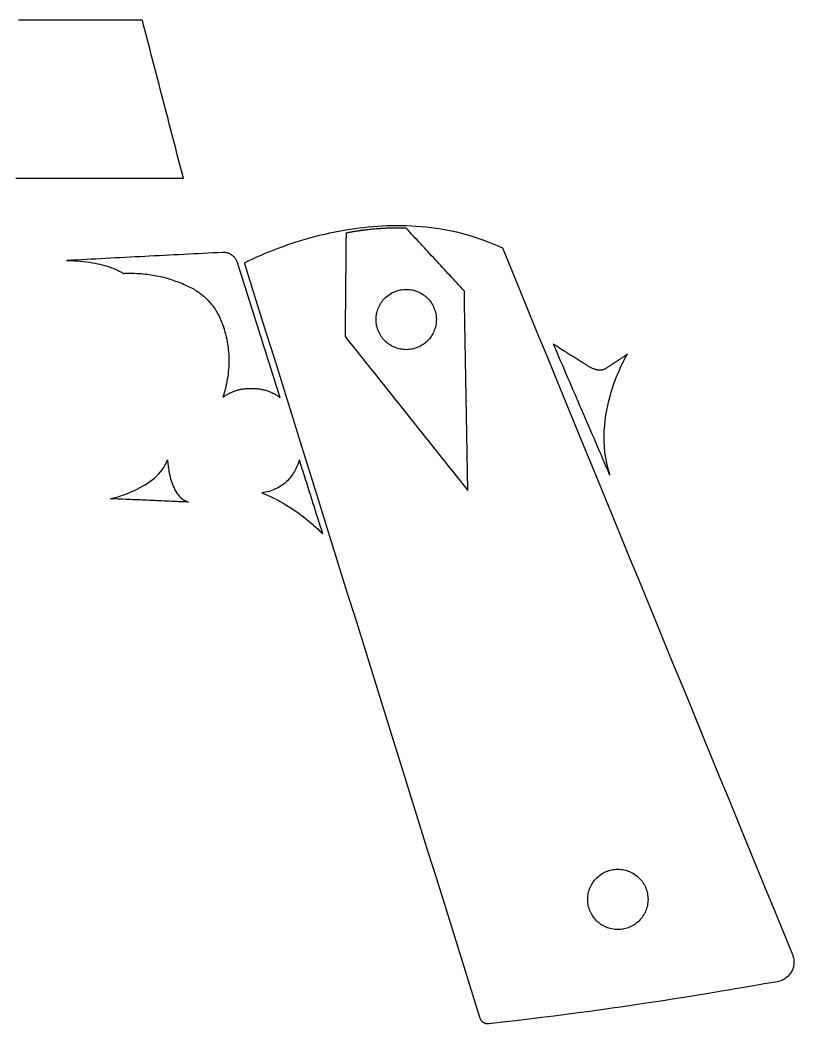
# Model space of a CAD drawing. Header units: metres. Extents: x 9 to 147, y -148 to -62.
# Drawn here: x 81.4 to 146.6, y -147.7 to -63.1 of the extents above; entities that cross this region are included whole.
import ezdxf

# ---------------------------------------------------------------- set-up
doc = ezdxf.new("R2010")
doc.units = ezdxf.units.M

msp = doc.modelspace()

# ---------------------------------------------------------------- linework, layer by layer
for points in [[(81.040986, -76.463906), (81.528412, -76.46416), (82.015838, -76.464414), (82.503264, -76.464668), (82.99069, -76.464922), (83.478116, -76.465176), (83.965542, -76.46543), (84.452968, -76.465684), (84.940394, -76.465938), (85.42782, -76.466192), (85.915246, -76.466446), (86.402672, -76.4667), (86.890098, -76.466954), (87.377524, -76.467208), (87.86495, -76.467462), (88.352376, -76.467716), (88.839802, -76.46797), (89.327228, -76.468224), (89.814654, -76.468478), (90.30208, -76.468732), (90.789506, -76.468986), (91.276932, -76.46924), (91.764358, -76.469494), (92.251784, -76.469748), (92.73921, -76.470002), (93.226636, -76.470256), (93.714062, -76.47051), (94.201488, -76.470764), (94.688914, -76.471018), (95.17634, -76.471272), (95.068136, -76.054712), (94.959932, -75.638152), (94.851728, -75.221592), (94.743524, -74.805032), (94.63532, -74.388472), (94.527116, -73.971912), (94.418912, -73.555352), (94.310708, -73.138792), (94.202504, -72.722232), (94.0943, -72.305672), (93.986096, -71.889112), (93.877892, -71.472552), (93.769688, -71.055992), (93.661484, -70.639432), (93.55328, -70.222872), (93.445076, -69.806312), (93.336872, -69.389752), (93.228668, -68.973192), (93.120464, -68.556632), (93.01226, -68.140072), (92.904056, -67.723512), (92.795852, -67.306952), (92.687648, -66.890392), (92.579444, -66.473832), (92.47124, -66.057272), (92.363036, -65.640712), (92.254832, -65.224152), (92.146628, -64.807592), (92.038424, -64.391032), (91.93022, -63.974472), (91.822016, -63.557912), (91.713812, -63.141352)], [(91.708732, -63.142114), (91.38285, -63.142114), (91.056968, -63.142114), (90.731086, -63.142114), (90.405204, -63.142114), (90.079322, -63.142114), (89.75344, -63.142114), (89.427558, -63.142114), (89.101676, -63.142114), (88.775794, -63.142114), (88.449912, -63.142114), (88.12403, -63.142114), (87.798148, -63.142114), (87.472266, -63.142114), (87.146384, -63.142114), (86.820502, -63.142114), (86.49462, -63.142114), (86.168738, -63.142114), (85.842856, -63.142114), (85.516974, -63.142114), (85.191092, -63.142114), (84.86521, -63.142114), (84.539328, -63.142114), (84.213446, -63.142114), (83.887564, -63.142114), (83.561682, -63.142114), (83.2358, -63.142114), (82.909918, -63.142114), (82.584036, -63.142114), (82.258154, -63.142114), (81.932272, -63.142114), (81.60639, -63.142114), (81.280508, -63.142114)], [(120.19661, -147.263866), (119.575834, -145.274284), (118.955058, -143.284702), (118.334282, -141.29512), (117.713506, -139.305538), (117.09273, -137.315956), (116.471954, -135.326374), (115.851178, -133.336792), (115.230402, -131.34721), (114.609626, -129.357628), (113.98885, -127.368046), (113.368074, -125.378464), (112.747298, -123.388882), (112.126522, -121.3993), (111.505746, -119.409718), (110.88497, -117.420136), (110.264194, -115.430554), (109.643418, -113.440972), (109.022642, -111.45139), (108.401866, -109.461808), (107.78109, -107.472226), (107.160314, -105.482644), (106.539538, -103.493062), (105.918762, -101.50348), (105.297986, -99.513898), (104.67721, -97.524316), (104.056434, -95.534734), (103.435658, -93.545152), (102.814882, -91.55557), (102.194106, -89.565988), (101.57333, -87.576406), (100.952554, -85.586824), (100.331778, -83.597242), (100.342192, -83.591654), (100.37318, -83.575144), (100.424234, -83.548474), (100.4951, -83.512152), (100.58527, -83.466432), (100.69449, -83.41233), (100.822252, -83.3501), (100.968048, -83.28025), (101.131624, -83.203542), (101.312472, -83.120484), (101.510338, -83.031584), (101.724968, -82.937604), (101.9556, -82.838798), (102.20198, -82.735928), (102.463854, -82.629502), (102.740714, -82.520028), (103.032052, -82.408268), (103.337614, -82.294476), (103.657146, -82.179414), (103.99014, -82.06359), (104.336088, -81.947512), (104.694736, -81.831942), (105.065576, -81.717134), (105.4481, -81.60385), (105.842054, -81.492598), (106.247184, -81.383886), (106.662982, -81.278476), (107.08894, -81.176622), (107.524804, -81.079086), (107.970066, -80.986376), (108.424472, -80.899254), (108.887514, -80.817974), (109.253528, -80.7593), (109.624368, -80.70469), (109.99978, -80.654652), (110.37951, -80.60944), (110.763558, -80.569054), (111.15167, -80.534002), (111.543592, -80.504538), (111.939324, -80.480916), (112.338612, -80.463136), (112.741202, -80.451706), (113.14684, -80.44688), (113.555526, -80.448912), (113.967006, -80.458056), (114.381026, -80.474566), (114.797586, -80.498696), (115.216178, -80.5307), (115.636802, -80.570832), (116.059458, -80.6196), (116.483638, -80.677004), (116.909342, -80.743298), (117.336316, -80.818736), (117.764306, -80.903826), (118.193312, -80.998568), (118.62308, -81.103216), (119.053356, -81.218278), (119.483886, -81.343754), (119.91467, -81.480152), (120.345454, -81.627472), (120.775984, -81.786222), (121.20626, -81.956402), (121.635774, -82.13852), (122.064526, -82.33283), (122.828812, -84.193888), (123.593098, -86.054946), (124.357384, -87.916004), (125.12167, -89.777062), (125.885956, -91.63812), (126.650242, -93.499178), (127.414528, -95.360236), (128.178814, -97.221294), (128.9431, -99.082352), (129.707386, -100.94341), (130.471672, -102.804468), (131.235958, -104.665526), (132.000244, -106.526584), (132.76453, -108.387642), (133.528816, -110.2487), (134.293102, -112.109758), (135.057388, -113.970816), (135.821674, -115.831874), (136.58596, -117.692932), (137.350246, -119.55399), (138.114532, -121.415048), (138.878818, -123.276106), (139.643104, -125.137164), (140.40739, -126.998222), (141.171676, -128.85928), (141.935962, -130.720338), (142.700248, -132.581396), (143.464534, -134.442454), (144.22882, -136.303512), (144.993106, -138.16457), (145.757392, -140.025628), (146.521678, -141.886686), (146.556476, -141.980412), (146.585178, -142.074646), (146.608292, -142.169134), (146.625564, -142.263876), (146.637248, -142.358364), (146.643598, -142.452598), (146.644614, -142.546324), (146.640296, -142.639542), (146.630898, -142.731744), (146.61642, -142.82293), (146.597116, -142.912846), (146.572986, -143.001492), (146.54403, -143.08836), (146.510502, -143.17345), (146.472402, -143.256508), (146.429984, -143.33728), (146.383248, -143.415766), (146.332448, -143.491712), (146.277584, -143.564864), (146.218656, -143.634968), (146.155918, -143.702024), (146.08937, -143.765524), (146.019266, -143.825722), (145.945606, -143.88211), (145.868644, -143.934434), (145.788126, -143.982694), (145.70456, -144.026636), (145.617946, -144.066006), (145.528284, -144.100804), (145.435574, -144.130522), (145.34007, -144.15516), (145.242026, -144.174718), (144.899888, -144.232884), (144.528794, -144.296638), (144.128744, -144.365726), (143.700246, -144.439894), (143.2433, -144.519142), (142.75816, -144.602962), (142.244826, -144.691354), (141.703806, -144.784064), (141.1351, -144.880838), (140.538962, -144.981422), (139.9159, -145.085562), (139.26566, -145.193258), (138.58875, -145.304002), (137.885424, -145.417794), (137.155682, -145.53438), (136.399778, -145.653506), (135.617966, -145.774918), (134.8105, -145.898362), (133.97738, -146.023838), (133.119114, -146.150838), (132.235702, -146.279362), (131.327398, -146.409156), (130.394456, -146.539966), (129.43713, -146.671538), (128.455674, -146.803618), (127.450088, -146.936206), (126.420626, -147.069048), (125.367542, -147.201636), (124.29109, -147.33397), (123.191524, -147.465796), (122.068844, -147.59686), (120.923558, -147.727162), (120.893332, -147.729956), (120.863106, -147.731226), (120.833134, -147.731226), (120.803416, -147.729956), (120.773952, -147.727416), (120.744742, -147.723606), (120.715786, -147.718526), (120.687338, -147.712176), (120.659144, -147.70481), (120.631458, -147.696174), (120.604026, -147.686268), (120.577102, -147.675346), (120.550686, -147.663408), (120.525032, -147.6502), (120.499886, -147.635976), (120.475248, -147.620736), (120.451372, -147.60448), (120.428258, -147.587208), (120.405906, -147.56892), (120.384316, -147.54987), (120.363488, -147.529804), (120.343422, -147.508722), (120.324372, -147.486878), (120.306084, -147.464272), (120.288812, -147.44065), (120.272556, -147.416266), (120.257316, -147.39112), (120.243092, -147.365212), (120.229884, -147.338542), (120.217946, -147.31111), (120.207024, -147.282916), (120.197372, -147.254214)], [(108.886244, -81.094834), (108.883704, -81.367122), (108.881164, -81.63941), (108.878624, -81.911698), (108.876084, -82.183986), (108.873544, -82.456274), (108.871004, -82.728562), (108.868464, -83.00085), (108.865924, -83.273138), (108.863384, -83.545426), (108.860844, -83.817714), (108.858304, -84.090002), (108.855764, -84.36229), (108.853224, -84.634578), (108.850684, -84.906866), (108.848144, -85.179154), (108.845604, -85.451442), (108.843064, -85.72373), (108.840524, -85.996018), (108.837984, -86.268306), (108.835444, -86.540594), (108.832904, -86.812882), (108.830364, -87.08517), (108.827824, -87.357458), (108.825284, -87.629746), (108.822744, -87.902034), (108.820204, -88.174322), (108.817664, -88.44661), (108.815124, -88.718898), (108.812584, -88.991186), (108.810044, -89.263474), (108.807504, -89.535762), (108.804964, -89.80805), (109.128306, -90.21318), (109.451648, -90.61831), (109.77499, -91.02344), (110.098332, -91.42857), (110.421674, -91.8337), (110.745016, -92.23883), (111.068358, -92.64396), (111.3917, -93.04909), (111.715042, -93.45422), (112.038384, -93.85935), (112.361726, -94.26448), (112.685068, -94.66961), (113.00841, -95.07474), (113.331752, -95.47987), (113.655094, -95.885), (113.978436, -96.29013), (114.301778, -96.69526), (114.62512, -97.10039), (114.948462, -97.50552), (115.271804, -97.91065), (115.595146, -98.31578), (115.918488, -98.72091), (116.24183, -99.12604), (116.565172, -99.53117), (116.888514, -99.9363), (117.211856, -100.34143), (117.535198, -100.74656), (117.85854, -101.15169), (118.181882, -101.55682), (118.505224, -101.96195), (118.828566, -102.36708), (119.151908, -102.77221), (119.142764, -102.247192), (119.13362, -101.722174), (119.124476, -101.197156), (119.115332, -100.672138), (119.106188, -100.14712), (119.097044, -99.622102), (119.0879, -99.097084), (119.078756, -98.572066), (119.069612, -98.047048), (119.060468, -97.52203), (119.051324, -96.997012), (119.04218, -96.471994), (119.033036, -95.946976), (119.023892, -95.421958), (119.014748, -94.89694), (119.005604, -94.371922), (118.99646, -93.846904), (118.987316, -93.321886), (118.978172, -92.796868), (118.969028, -92.27185), (118.959884, -91.746832), (118.95074, -91.221814), (118.941596, -90.696796), (118.932452, -90.171778), (118.923308, -89.64676), (118.914164, -89.121742), (118.90502, -88.596724), (118.895876, -88.071706), (118.886732, -87.546688), (118.877588, -87.02167), (118.868444, -86.496652), (118.8593, -85.971634), (118.706138, -85.80628), (118.552976, -85.640926), (118.399814, -85.475572), (118.246652, -85.310218), (118.09349, -85.144864), (117.940328, -84.97951), (117.787166, -84.814156), (117.634004, -84.648802), (117.480842, -84.483448), (117.32768, -84.318094), (117.174518, -84.15274), (117.021356, -83.987386), (116.868194, -83.822032), (116.715032, -83.656678), (116.56187, -83.491324), (116.408708, -83.32597), (116.255546, -83.160616), (116.102384, -82.995262), (115.949222, -82.829908), (115.79606, -82.664554), (115.642898, -82.4992), (115.489736, -82.333846), (115.336574, -82.168492), (115.183412, -82.003138), (115.03025, -81.837784), (114.877088, -81.67243), (114.723926, -81.507076), (114.570764, -81.341722), (114.417602, -81.176368), (114.26444, -81.011014), (114.111278, -80.84566), (113.958116, -80.680306), (113.865152, -80.677512), (113.771426, -80.675226), (113.676938, -80.673194), (113.581688, -80.67167), (113.485676, -80.6704), (113.389156, -80.669638), (113.291874, -80.66913), (113.19383, -80.66913), (113.095024, -80.669638), (112.99571, -80.6704), (112.895634, -80.67167), (112.794796, -80.673448), (112.69345, -80.675734), (112.591342, -80.678528), (112.488726, -80.68183), (112.385348, -80.685386), (112.281208, -80.68945), (112.17656, -80.694022), (112.07115, -80.699356), (111.965232, -80.705198), (111.858552, -80.711548), (111.751364, -80.718406), (111.643414, -80.725772), (111.534956, -80.733646), (111.42599, -80.742282), (111.316262, -80.751426), (111.206026, -80.761078), (111.095282, -80.771492), (110.983776, -80.782414), (110.871762, -80.793844), (110.75924, -80.806036), (110.645956, -80.818736), (110.587536, -80.825594), (110.52937, -80.832452), (110.471204, -80.839564), (110.413292, -80.846676), (110.355634, -80.854042), (110.29823, -80.861408), (110.24108, -80.869028), (110.184184, -80.876648), (110.127288, -80.884522), (110.070646, -80.892396), (110.014258, -80.900524), (109.958124, -80.908652), (109.902244, -80.917034), (109.846618, -80.925416), (109.790992, -80.934052), (109.73562, -80.942688), (109.680502, -80.951324), (109.625638, -80.960214), (109.571028, -80.969104), (109.516672, -80.978248), (109.46257, -80.987392), (109.408468, -80.996536), (109.35462, -81.005934), (109.301026, -81.015332), (109.247686, -81.024984), (109.1946, -81.034636), (109.141768, -81.044288), (109.08919, -81.054194), (109.036612, -81.0641), (108.984288, -81.074006), (108.932218, -81.084166), (108.880402, -81.094326)], [(98.307652, -88.369648), (98.394012, -88.57488), (98.474276, -88.781636), (98.548444, -88.989408), (98.61677, -89.19845), (98.679254, -89.408254), (98.735896, -89.61882), (98.78695, -89.830148), (98.832416, -90.041984), (98.872548, -90.254328), (98.907346, -90.466926), (98.93681, -90.679524), (98.96094, -90.892122), (98.97999, -91.10472), (98.99396, -91.317064), (99.003104, -91.5289), (99.007422, -91.740228), (99.006914, -91.951048), (99.001834, -92.161106), (98.992182, -92.370148), (98.977958, -92.578174), (98.959416, -92.78493), (98.936556, -92.990416), (98.909378, -93.194378), (98.878136, -93.396816), (98.84283, -93.597476), (98.80346, -93.796358), (98.76028, -93.993208), (98.71329, -94.188026), (98.66249, -94.380558), (98.608134, -94.57055), (98.550222, -94.758002), (98.489008, -94.942914), (98.547174, -94.898972), (98.60661, -94.856046), (98.667062, -94.814136), (98.72853, -94.773496), (98.791268, -94.733872), (98.855022, -94.695518), (98.919792, -94.658434), (98.985832, -94.622366), (99.052888, -94.587568), (99.12096, -94.55404), (99.190302, -94.521782), (99.26066, -94.490794), (99.332034, -94.461076), (99.404678, -94.432882), (99.478338, -94.405958), (99.553014, -94.380304), (99.62896, -94.356174), (99.705922, -94.333314), (99.7839, -94.311978), (99.863148, -94.292166), (99.943412, -94.273624), (100.024692, -94.256606), (100.107242, -94.241112), (100.190808, -94.227142), (100.275644, -94.214696), (100.361496, -94.204028), (100.448364, -94.194884), (100.536502, -94.187264), (100.625656, -94.181422), (100.715826, -94.177104), (100.807266, -94.174564), (100.899722, -94.173802), (100.993956, -94.174818), (101.087174, -94.177358), (101.179122, -94.181676), (101.2698, -94.187772), (101.359462, -94.195646), (101.447854, -94.205044), (101.53523, -94.21622), (101.621336, -94.22892), (101.706426, -94.243398), (101.790246, -94.2594), (101.87305, -94.276926), (101.954584, -94.295976), (102.034848, -94.31655), (102.114096, -94.338648), (102.192074, -94.36227), (102.269036, -94.387416), (102.344728, -94.413832), (102.419404, -94.441772), (102.49281, -94.470982), (102.5652, -94.501716), (102.63632, -94.53372), (102.706424, -94.566994), (102.775258, -94.601538), (102.843076, -94.637606), (102.909624, -94.67469), (102.975156, -94.713044), (103.039418, -94.752668), (103.102664, -94.793562), (103.16464, -94.835472), (103.2256, -94.878652), (103.28529, -94.922848), (103.343964, -94.968314), (103.230934, -94.61246), (103.117904, -94.256606), (103.004874, -93.900752), (102.891844, -93.544898), (102.778814, -93.189044), (102.665784, -92.83319), (102.552754, -92.477336), (102.439724, -92.121482), (102.326694, -91.765628), (102.213664, -91.409774), (102.100634, -91.05392), (101.987604, -90.698066), (101.874574, -90.342212), (101.761544, -89.986358), (101.648514, -89.630504), (101.535484, -89.27465), (101.422454, -88.918796), (101.309424, -88.562942), (101.196394, -88.207088), (101.083364, -87.851234), (100.970334, -87.49538), (100.857304, -87.139526), (100.744274, -86.783672), (100.631244, -86.427818), (100.518214, -86.071964), (100.405184, -85.71611), (100.292154, -85.360256), (100.179124, -85.004402), (100.066094, -84.648548), (99.953064, -84.292694), (99.840034, -83.93684), (99.727004, -83.580986), (99.71024, -83.531456), (99.691444, -83.483196), (99.67087, -83.435952), (99.648264, -83.389978), (99.624134, -83.34502), (99.598226, -83.301332), (99.57054, -83.258914), (99.54133, -83.217766), (99.510596, -83.178142), (99.478338, -83.139788), (99.444556, -83.102958), (99.409504, -83.067398), (99.372928, -83.033362), (99.335082, -83.00085), (99.295966, -82.969862), (99.255834, -82.940652), (99.214432, -82.912966), (99.172014, -82.887058), (99.12858, -82.862928), (99.08413, -82.840322), (99.038664, -82.819494), (98.992436, -82.800698), (98.945192, -82.78368), (98.897186, -82.76844), (98.848418, -82.755232), (98.799142, -82.744056), (98.749104, -82.734912), (98.698558, -82.7278), (98.647504, -82.72272), (98.595942, -82.719672), (98.544126, -82.71891), (98.491802, -82.72018), (98.080576, -82.741516), (97.66935, -82.762852), (97.258124, -82.784188), (96.846898, -82.805524), (96.435672, -82.82686), (96.024446, -82.848196), (95.61322, -82.869532), (95.201994, -82.890868), (94.790768, -82.912204), (94.379542, -82.93354), (93.968316, -82.954876), (93.55709, -82.976212), (93.145864, -82.997548), (92.734638, -83.018884), (92.323412, -83.04022), (91.912186, -83.061556), (91.50096, -83.082892), (91.089734, -83.104228), (90.678508, -83.125564), (90.267282, -83.1469), (89.856056, -83.168236), (89.44483, -83.189572), (89.033604, -83.210908), (88.622378, -83.232244), (88.211152, -83.25358), (87.799926, -83.274916), (87.3887, -83.296252), (86.977474, -83.317588), (86.566248, -83.338924), (86.155022, -83.36026), (85.743796, -83.381596), (85.33257, -83.402932), (85.64499, -83.409536), (85.945726, -83.421728), (86.234778, -83.439), (86.512146, -83.461098), (86.778338, -83.487514), (87.0331, -83.517994), (87.276686, -83.55203), (87.50935, -83.589368), (87.731092, -83.6295), (87.942166, -83.672172), (88.142572, -83.71713), (88.33231, -83.763866), (88.511634, -83.811872), (88.680544, -83.860894), (88.839294, -83.910678), (88.988138, -83.960716), (89.126822, -84.0105), (89.255854, -84.059776), (89.375234, -84.10829), (89.484962, -84.155534), (89.585292, -84.201254), (89.676224, -84.244942), (89.757758, -84.28609), (89.830402, -84.324698), (89.893902, -84.360004), (89.948512, -84.392008), (89.994486, -84.419948), (90.031824, -84.443824), (90.060526, -84.462874), (90.080846, -84.477098), (90.093038, -84.485734), (90.097102, -84.488782), (90.102436, -84.488274), (90.10777, -84.487766), (90.113104, -84.487258), (90.118438, -84.48675), (90.123772, -84.486242), (90.129106, -84.485734), (90.13444, -84.485226), (90.139774, -84.484718), (90.145108, -84.48421), (90.150442, -84.483702), (90.155776, -84.483194), (90.16111, -84.482686), (90.166444, -84.482178), (90.171778, -84.48167), (90.177112, -84.481162), (90.182446, -84.480654), (90.18778, -84.480146), (90.193114, -84.479638), (90.198448, -84.47913), (90.203782, -84.478622), (90.209116, -84.478114), (90.21445, -84.477606), (90.219784, -84.477098), (90.225118, -84.47659), (90.230452, -84.476082), (90.235786, -84.475574), (90.24112, -84.475066), (90.246454, -84.474558), (90.251788, -84.47405), (90.257122, -84.473542), (90.262456, -84.473034), (90.26779, -84.472526), (90.473022, -84.471002), (90.673428, -84.471764), (90.869008, -84.474812), (91.060016, -84.479892), (91.246706, -84.487258), (91.429332, -84.49691), (91.607894, -84.508594), (91.7829, -84.522564), (91.95435, -84.538566), (92.122498, -84.556854), (92.287344, -84.577174), (92.449396, -84.599526), (92.608654, -84.624164), (92.765372, -84.650834), (92.919804, -84.679536), (93.07195, -84.71027), (93.222064, -84.743036), (93.3704, -84.777834), (93.517212, -84.814664), (93.662754, -84.853526), (93.807026, -84.89442), (93.950536, -84.937346), (94.09303, -84.982304), (94.235016, -85.02904), (94.376748, -85.077808), (94.518226, -85.128608), (94.659704, -85.181186), (94.801436, -85.235796), (94.943676, -85.292184), (95.086424, -85.35035), (95.229934, -85.410548), (95.37446, -85.472524), (95.494602, -85.525864), (95.61322, -85.581236), (95.73006, -85.638894), (95.845376, -85.698584), (95.958914, -85.760306), (96.070674, -85.824314), (96.180656, -85.890608), (96.28886, -85.958934), (96.395286, -86.029546), (96.499934, -86.102698), (96.602804, -86.178136), (96.703896, -86.25586), (96.80321, -86.336124), (96.900492, -86.418674), (96.995996, -86.503764), (97.089468, -86.591394), (97.181162, -86.681564), (97.270824, -86.774528), (97.358454, -86.870032), (97.444052, -86.96833), (97.527618, -87.069168), (97.609152, -87.1728), (97.688654, -87.279226), (97.766124, -87.388446), (97.841308, -87.50046), (97.91446, -87.615522), (97.98558, -87.733378), (98.054414, -87.854282), (98.120962, -87.978234), (98.185478, -88.105234), (98.247708, -88.235282), (98.307652, -88.368378)], [(116.500402, -88.373458), (116.4971, -88.504268), (116.487194, -88.6333), (116.470938, -88.760554), (116.448586, -88.885776), (116.420138, -89.008712), (116.385848, -89.129362), (116.34597, -89.247472), (116.300504, -89.363042), (116.249704, -89.475564), (116.19357, -89.585292), (116.132356, -89.691718), (116.066316, -89.794842), (115.99545, -89.89441), (115.920012, -89.990422), (115.840002, -90.082624), (115.755928, -90.171016), (115.667536, -90.25509), (115.575334, -90.3351), (115.479322, -90.410538), (115.379754, -90.481404), (115.27663, -90.547444), (115.170204, -90.608658), (115.060476, -90.664792), (114.947954, -90.715592), (114.832384, -90.761058), (114.714274, -90.800936), (114.593624, -90.835226), (114.470688, -90.863674), (114.345466, -90.886026), (114.218212, -90.902282), (114.08918, -90.912188), (113.95837, -90.91549), (113.82756, -90.912188), (113.698528, -90.902282), (113.571274, -90.886026), (113.446052, -90.863674), (113.323116, -90.835226), (113.202466, -90.800936), (113.084356, -90.761058), (112.968786, -90.715592), (112.856264, -90.664792), (112.746536, -90.608658), (112.64011, -90.547444), (112.536986, -90.481404), (112.437418, -90.410538), (112.341406, -90.3351), (112.249204, -90.25509), (112.160812, -90.171016), (112.076738, -90.082624), (111.996728, -89.990422), (111.92129, -89.89441), (111.850424, -89.794842), (111.784384, -89.691718), (111.72317, -89.585292), (111.667036, -89.475564), (111.616236, -89.363042), (111.57077, -89.247472), (111.530892, -89.129362), (111.496602, -89.008712), (111.468154, -88.885776), (111.445802, -88.760554), (111.429546, -88.6333), (111.41964, -88.504268), (111.416338, -88.373458), (111.41964, -88.242648), (111.429546, -88.113616), (111.445802, -87.986362), (111.468154, -87.86114), (111.496602, -87.738204), (111.530892, -87.617554), (111.57077, -87.499444), (111.616236, -87.383874), (111.667036, -87.271352), (111.72317, -87.161624), (111.784384, -87.055198), (111.850424, -86.952074), (111.92129, -86.852506), (111.996728, -86.756494), (112.076738, -86.664292), (112.160812, -86.5759), (112.249204, -86.491826), (112.341406, -86.411816), (112.437418, -86.336378), (112.536986, -86.265512), (112.64011, -86.199472), (112.746536, -86.138258), (112.856264, -86.082124), (112.968786, -86.031324), (113.084356, -85.985858), (113.202466, -85.94598), (113.323116, -85.91169), (113.446052, -85.883242), (113.571274, -85.86089), (113.698528, -85.844634), (113.82756, -85.834728), (113.95837, -85.831426), (114.08918, -85.834728), (114.218212, -85.844634), (114.345466, -85.86089), (114.470688, -85.883242), (114.593624, -85.91169), (114.714274, -85.94598), (114.832384, -85.985858), (114.947954, -86.031324), (115.060476, -86.082124), (115.170204, -86.138258), (115.27663, -86.199472), (115.379754, -86.265512), (115.479322, -86.336378), (115.575334, -86.411816), (115.667536, -86.491826), (115.755928, -86.5759), (115.840002, -86.664292), (115.920012, -86.756494), (115.99545, -86.852506), (116.066316, -86.952074), (116.132356, -87.055198), (116.19357, -87.161624), (116.249704, -87.271352), (116.300504, -87.383874), (116.34597, -87.499444), (116.385848, -87.617554), (116.420138, -87.738204), (116.448586, -87.86114), (116.470938, -87.986362), (116.487194, -88.113616), (116.4971, -88.242648), (116.500402, -88.373458)], [(131.118356, -101.42601), (130.978402, -100.957634), (130.864864, -100.489512), (130.776218, -100.022406), (130.711194, -99.557332), (130.668268, -99.095306), (130.64617, -98.63709), (130.643376, -98.183954), (130.658362, -97.73666), (130.689604, -97.296224), (130.735832, -96.863662), (130.795522, -96.43999), (130.86715, -96.02597), (130.949446, -95.622618), (131.040886, -95.23095), (131.139946, -94.851982), (131.245356, -94.48673), (131.355592, -94.13621), (131.46913, -93.801184), (131.584446, -93.482668), (131.70027, -93.181678), (131.815078, -92.89923), (131.9276, -92.63634), (132.036312, -92.39377), (132.13969, -92.17279), (132.23621, -91.974162), (132.324602, -91.798902), (132.403342, -91.647772), (132.470906, -91.522042), (132.526024, -91.422474), (132.567172, -91.350338), (132.592826, -91.306396), (132.601716, -91.29141), (132.545582, -91.328748), (132.489448, -91.366086), (132.433314, -91.403424), (132.37718, -91.440762), (132.321046, -91.4781), (132.264912, -91.515438), (132.208778, -91.552776), (132.152644, -91.590114), (132.09651, -91.627452), (132.040376, -91.66479), (131.984242, -91.702128), (131.928108, -91.739466), (131.871974, -91.776804), (131.81584, -91.814142), (131.759706, -91.85148), (131.703572, -91.888818), (131.647438, -91.926156), (131.591304, -91.963494), (131.53517, -92.000832), (131.479036, -92.03817), (131.422902, -92.075508), (131.366768, -92.112846), (131.310634, -92.150184), (131.2545, -92.187522), (131.198366, -92.22486), (131.142232, -92.262198), (131.086098, -92.299536), (131.029964, -92.336874), (130.97383, -92.374212), (130.917696, -92.41155), (130.861562, -92.448888), (130.805428, -92.486226), (130.75666, -92.516706), (130.707384, -92.54363), (130.6576, -92.566998), (130.607308, -92.587064), (130.556762, -92.604082), (130.505708, -92.618052), (130.4544, -92.628974), (130.402838, -92.636848), (130.350768, -92.641928), (130.298698, -92.644468), (130.246374, -92.644214), (130.193796, -92.641674), (130.140964, -92.636594), (130.088132, -92.629228), (130.0353, -92.619576), (129.982214, -92.607892), (129.929128, -92.59443), (129.876042, -92.578936), (129.822956, -92.561664), (129.770124, -92.542868), (129.717292, -92.522294), (129.664714, -92.50045), (129.612136, -92.477082), (129.559812, -92.452444), (129.507742, -92.42679), (129.455926, -92.399866), (129.404618, -92.37218), (129.353564, -92.343478), (129.302764, -92.314014), (129.252472, -92.284042), (129.202688, -92.253562), (129.153158, -92.222574), (129.065782, -92.167202), (128.978406, -92.11183), (128.89103, -92.056458), (128.803654, -92.001086), (128.716278, -91.945714), (128.628902, -91.890342), (128.541526, -91.83497), (128.45415, -91.779598), (128.366774, -91.724226), (128.279398, -91.668854), (128.192022, -91.613482), (128.104646, -91.55811), (128.01727, -91.502738), (127.929894, -91.447366), (127.842518, -91.391994), (127.755142, -91.336622), (127.667766, -91.28125), (127.58039, -91.225878), (127.493014, -91.170506), (127.405638, -91.115134), (127.318262, -91.059762), (127.230886, -91.00439), (127.14351, -90.949018), (127.056134, -90.893646), (126.968758, -90.838274), (126.881382, -90.782902), (126.794006, -90.72753), (126.70663, -90.672158), (126.619254, -90.616786), (126.531878, -90.561414), (126.444502, -90.506042), (126.357126, -90.45067), (126.505208, -90.794332), (126.65329, -91.137994), (126.801372, -91.481656), (126.949454, -91.825318), (127.097536, -92.16898), (127.245618, -92.512642), (127.3937, -92.856304), (127.541782, -93.199966), (127.689864, -93.543628), (127.837946, -93.88729), (127.986028, -94.230952), (128.13411, -94.574614), (128.282192, -94.918276), (128.430274, -95.261938), (128.578356, -95.6056), (128.726438, -95.949262), (128.87452, -96.292924), (129.022602, -96.636586), (129.170684, -96.980248), (129.318766, -97.32391), (129.466848, -97.667572), (129.61493, -98.011234), (129.763012, -98.354896), (129.911094, -98.698558), (130.059176, -99.04222), (130.207258, -99.385882), (130.35534, -99.729544), (130.503422, -100.073206), (130.651504, -100.416868), (130.799586, -100.76053), (130.947668, -101.104192), (131.09575, -101.447854), (131.096512, -101.447346), (131.097274, -101.446838), (131.098036, -101.44633), (131.098798, -101.445822), (131.09956, -101.445314), (131.100322, -101.444806), (131.101084, -101.444298), (131.101846, -101.44379), (131.102608, -101.443282), (131.10337, -101.442774), (131.104132, -101.442266), (131.104894, -101.441758), (131.105656, -101.44125), (131.106418, -101.440742), (131.10718, -101.440234), (131.107942, -101.439726), (131.108704, -101.439218), (131.109466, -101.43871), (131.110228, -101.438202), (131.11099, -101.437694), (131.111752, -101.437186), (131.112514, -101.436678), (131.113276, -101.43617), (131.114038, -101.435662), (131.1148, -101.435154), (131.115562, -101.434646), (131.116324, -101.434138), (131.117086, -101.43363), (131.117848, -101.433122), (131.11861, -101.432614), (131.119372, -101.432106), (131.120134, -101.431598)], [(89.041732, -103.47325), (89.053162, -103.47071), (89.086436, -103.46309), (89.14003, -103.45039), (89.212928, -103.432356), (89.30386, -103.408734), (89.411302, -103.379524), (89.534238, -103.344472), (89.671144, -103.303578), (89.821004, -103.256588), (89.982294, -103.203502), (90.153744, -103.144066), (90.334338, -103.07828), (90.522552, -103.00589), (90.717116, -102.926642), (90.91676, -102.840536), (91.120214, -102.747572), (91.326208, -102.647242), (91.533472, -102.5398), (91.740482, -102.424992), (91.946222, -102.302564), (92.149422, -102.172516), (92.348558, -102.034594), (92.542614, -101.888544), (92.730066, -101.734366), (92.909898, -101.57206), (93.080586, -101.401372), (93.24086, -101.222048), (93.38945, -101.034088), (93.525086, -100.837492), (93.646498, -100.632006), (93.752416, -100.417376), (93.84157, -100.193602), (93.841824, -100.202492), (93.84284, -100.228146), (93.845126, -100.269802), (93.848682, -100.326444), (93.853762, -100.396802), (93.860874, -100.480114), (93.870018, -100.57511), (93.881702, -100.681028), (93.89618, -100.796598), (93.913706, -100.920804), (93.934534, -101.05263), (93.958918, -101.19106), (93.987112, -101.335078), (94.01937, -101.483668), (94.055946, -101.635814), (94.097348, -101.7905), (94.143576, -101.946456), (94.195138, -102.10292), (94.252034, -102.258876), (94.314772, -102.413054), (94.383606, -102.564692), (94.45879, -102.71252), (94.540324, -102.855522), (94.62897, -102.992936), (94.724728, -103.123492), (94.827852, -103.246174), (94.938596, -103.359966), (95.057214, -103.463852), (95.184214, -103.556816), (95.319596, -103.637842), (95.463868, -103.705914), (95.617284, -103.759762), (95.411798, -103.750872), (95.206312, -103.741982), (95.000826, -103.733092), (94.79534, -103.724202), (94.589854, -103.715312), (94.384368, -103.706422), (94.178882, -103.697532), (93.973396, -103.688642), (93.76791, -103.679752), (93.562424, -103.670862), (93.356938, -103.661972), (93.151452, -103.653082), (92.945966, -103.644192), (92.74048, -103.635302), (92.534994, -103.626412), (92.329508, -103.617522), (92.124022, -103.608632), (91.918536, -103.599742), (91.71305, -103.590852), (91.507564, -103.581962), (91.302078, -103.573072), (91.096592, -103.564182), (90.891106, -103.555292), (90.68562, -103.546402), (90.480134, -103.537512), (90.274648, -103.528622), (90.069162, -103.519732), (89.863676, -103.510842), (89.65819, -103.501952), (89.452704, -103.493062), (89.247218, -103.484172), (89.041732, -103.475282)], [(104.948228, -100.193856), (104.910382, -100.323904), (104.868472, -100.452428), (104.822752, -100.579428), (104.772968, -100.704904), (104.719374, -100.828348), (104.661716, -100.950014), (104.600248, -101.069648), (104.534716, -101.186996), (104.465374, -101.302058), (104.391968, -101.41458), (104.314752, -101.524562), (104.233472, -101.63175), (104.148382, -101.73589), (104.059482, -101.836982), (103.966518, -101.935026), (103.869744, -102.029768), (103.768906, -102.120954), (103.664258, -102.208584), (103.555546, -102.292658), (103.443024, -102.372922), (103.326438, -102.449122), (103.206042, -102.521258), (103.081582, -102.589076), (102.953312, -102.652576), (102.820978, -102.711504), (102.684834, -102.765606), (102.54488, -102.815136), (102.400862, -102.859586), (102.253034, -102.898956), (102.101142, -102.933246), (101.94544, -102.962202), (101.785674, -102.98557), (102.056438, -103.090218), (102.323138, -103.201724), (102.585266, -103.31958), (102.842568, -103.443024), (103.09479, -103.571548), (103.341678, -103.704136), (103.582724, -103.84028), (103.817928, -103.979472), (104.046782, -104.12095), (104.269286, -104.263952), (104.484932, -104.40797), (104.693466, -104.551988), (104.894634, -104.695752), (105.088182, -104.838246), (105.273602, -104.978962), (105.450894, -105.117138), (105.61955, -105.252266), (105.77957, -105.383584), (105.930446, -105.51033), (106.071924, -105.631996), (106.20375, -105.74782), (106.325416, -105.85704), (106.436922, -105.959148), (106.538014, -106.053382), (106.628184, -106.13898), (106.707178, -106.215434), (106.774996, -106.281982), (106.83113, -106.337862), (106.875326, -106.382566), (106.907076, -106.415332), (106.92638, -106.435398), (106.932984, -106.442256), (106.871008, -106.24693), (106.809032, -106.051604), (106.747056, -105.856278), (106.68508, -105.660952), (106.623104, -105.465626), (106.561128, -105.2703), (106.499152, -105.074974), (106.437176, -104.879648), (106.3752, -104.684322), (106.313224, -104.488996), (106.251248, -104.29367), (106.189272, -104.098344), (106.127296, -103.903018), (106.06532, -103.707692), (106.003344, -103.512366), (105.941368, -103.31704), (105.879392, -103.121714), (105.817416, -102.926388), (105.75544, -102.731062), (105.693464, -102.535736), (105.631488, -102.34041), (105.569512, -102.145084), (105.507536, -101.949758), (105.44556, -101.754432), (105.383584, -101.559106), (105.321608, -101.36378), (105.259632, -101.168454), (105.197656, -100.973128), (105.13568, -100.777802), (105.073704, -100.582476), (105.011728, -100.38715), (104.949752, -100.191824)], [(134.342632, -137.234168), (134.33933, -137.364978), (134.329424, -137.49401), (134.313168, -137.621264), (134.290816, -137.746486), (134.262368, -137.869422), (134.228078, -137.990072), (134.1882, -138.108182), (134.142734, -138.223752), (134.091934, -138.336274), (134.0358, -138.446002), (133.974586, -138.552428), (133.908546, -138.655552), (133.83768, -138.75512), (133.762242, -138.851132), (133.682232, -138.943334), (133.598158, -139.031726), (133.509766, -139.1158), (133.417564, -139.19581), (133.321552, -139.271248), (133.221984, -139.342114), (133.11886, -139.408154), (133.012434, -139.469368), (132.902706, -139.525502), (132.790184, -139.576302), (132.674614, -139.621768), (132.556504, -139.661646), (132.435854, -139.695936), (132.312918, -139.724384), (132.187696, -139.746736), (132.060442, -139.762992), (131.93141, -139.772898), (131.8006, -139.7762), (131.66979, -139.772898), (131.540758, -139.762992), (131.413504, -139.746736), (131.288282, -139.724384), (131.165346, -139.695936), (131.044696, -139.661646), (130.926586, -139.621768), (130.811016, -139.576302), (130.698494, -139.525502), (130.588766, -139.469368), (130.48234, -139.408154), (130.379216, -139.342114), (130.279648, -139.271248), (130.183636, -139.19581), (130.091434, -139.1158), (130.003042, -139.031726), (129.918968, -138.943334), (129.838958, -138.851132), (129.76352, -138.75512), (129.692654, -138.655552), (129.626614, -138.552428), (129.5654, -138.446002), (129.509266, -138.336274), (129.458466, -138.223752), (129.413, -138.108182), (129.373122, -137.990072), (129.338832, -137.869422), (129.310384, -137.746486), (129.288032, -137.621264), (129.271776, -137.49401), (129.26187, -137.364978), (129.258568, -137.234168), (129.26187, -137.103358), (129.271776, -136.974326), (129.288032, -136.847072), (129.310384, -136.72185), (129.338832, -136.598914), (129.373122, -136.478264), (129.413, -136.360154), (129.458466, -136.244584), (129.509266, -136.132062), (129.5654, -136.022334), (129.626614, -135.915908), (129.692654, -135.812784), (129.76352, -135.713216), (129.838958, -135.617204), (129.918968, -135.525002), (130.003042, -135.43661), (130.091434, -135.352536), (130.183636, -135.272526), (130.279648, -135.197088), (130.379216, -135.126222), (130.48234, -135.060182), (130.588766, -134.998968), (130.698494, -134.942834), (130.811016, -134.892034), (130.926586, -134.846568), (131.044696, -134.80669), (131.165346, -134.7724), (131.288282, -134.743952), (131.413504, -134.7216), (131.540758, -134.705344), (131.66979, -134.695438), (131.8006, -134.692136), (131.93141, -134.695438), (132.060442, -134.705344), (132.187696, -134.7216), (132.312918, -134.743952), (132.435854, -134.7724), (132.556504, -134.80669), (132.674614, -134.846568), (132.790184, -134.892034), (132.902706, -134.942834), (133.012434, -134.998968), (133.11886, -135.060182), (133.221984, -135.126222), (133.321552, -135.197088), (133.417564, -135.272526), (133.509766, -135.352536), (133.598158, -135.43661), (133.682232, -135.525002), (133.762242, -135.617204), (133.83768, -135.713216), (133.908546, -135.812784), (133.974586, -135.915908), (134.0358, -136.022334), (134.091934, -136.132062), (134.142734, -136.244584), (134.1882, -136.360154), (134.228078, -136.478264), (134.262368, -136.598914), (134.290816, -136.72185), (134.313168, -136.847072), (134.329424, -136.974326), (134.33933, -137.103358), (134.342632, -137.234168)]]:
    msp.add_lwpolyline(points)

doc.saveas('drawing.dxf')
